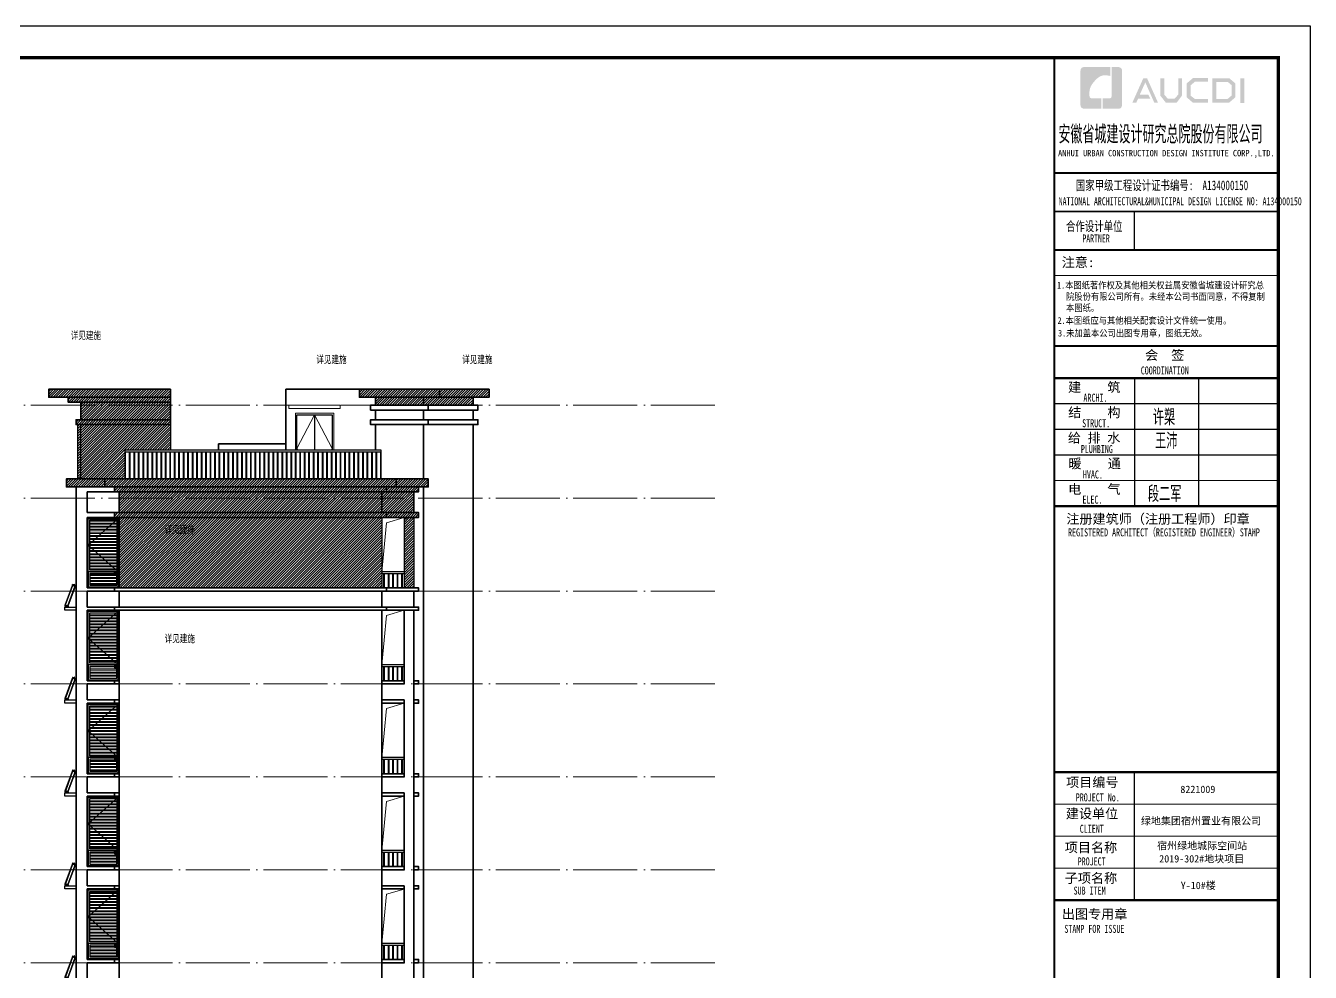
# Model space of a CAD drawing. Extents: x 27938 to 725830, y -209821 to 1628073.
# Drawn here: x 304195 to 344314, y -22568 to 6982 of the extents above; entities that cross this region are included whole.
import ezdxf
from ezdxf.xclip import XClip

# ---------------------------------------------------------------- set-up
doc = ezdxf.new("R2010")
doc.units = 0
doc.header["$LTSCALE"] = 1000
doc.header["$MEASUREMENT"] = 0
doc.header["$XCLIPFRAME"] = 0
doc.linetypes.add('DOTE', pattern=[2.42, 2, -0.2, 0.02, -0.2])
for name, color, linetype in [('3-剖面填充（细）', 250, 'Continuous'), ('PUB_TEXT', 4, 'Continuous'), ('Stair-栏杆', 142, 'Continuous'), ('图框', 140, 'Continuous'), ('图签文字', 147, 'Continuous'), ('实线层', 7, 'Continuous'), ('看线', 251, 'Continuous')]:
    doc.layers.add(name, color=color, linetype=linetype)
for name, color, linetype, lineweight in [('DOTE', 19, 'DOTE', 9), ('图签', 147, 'Continuous', 18), ('立面-中轮廓线', 213, 'Continuous', 35), ('立面-普通轮廓', 7, 'Continuous', 18), ('立面-洞口示意', 152, 'Continuous', 13), ('立面-窗', 129, 'Continuous', 30), ('立面-窗开启线', 250, 'Continuous', 13)]:
    doc.layers.add(name, color=color, linetype=linetype, lineweight=lineweight)
doc.layers.add('yichutu', color=7, linetype='Continuous', true_color=0xffffff, plot=False)
doc.styles.add('_TCH_AXIS', font='COMPLEX', dxfattribs={"bigfont": 'GBCBIG'})
doc.styles.add('HT', font='')
doc.styles.add('宋体', font='', dxfattribs={"height": 50})
doc.styles.add('建筑图签-1', font='', dxfattribs={"width": 0.7})
doc.styles.add('建筑图签-2', font='TXT.shx', dxfattribs={"width": 0.5, "bigfont": 'HZTXT.shx'})
doc.styles.get('HT').set_extended_font_data('SimHei')
doc.styles.get('宋体').set_extended_font_data('SimSun')
doc.styles.get('建筑图签-1').set_extended_font_data('SimHei')

# ---------------------------------------------------------------- blocks, each defined once
blk = doc.blocks.new('院标1')
h = blk.add_hatch(color=150)
h.dxf.hatch_style = 1
h.set_gradient(color1=(33, 113, 253), color2=(33, 113, 253), tint=1, name='INVCURVED')
edge = h.paths.add_edge_path()
edge.add_spline(control_points=[(116373, 648379), (116379, 648379), (116382, 648379), (116391, 648379), (116391, 648379), (116391, 648379), (116616, 648379), (116616, 648379), (116616, 648379), (116616, 648379), (116616, 648054), (116616, 648054), (116616, 648054), (116616, 648054), (116108, 648054), (116108, 648054), (116108, 648054), (116028, 648054), (115963, 648111), (115963, 648199), (115963, 648199), (115963, 648199), (115963, 649215), (115963, 649215), (115963, 649215), (115963, 649295), (116018, 649360), (116108, 649360), (116108, 649360), (116108, 649360), (116897, 649360), (116897, 649360), (116897, 649360), (116897, 649360), (116897, 649080), (116897, 649080), (116897, 649080), (116897, 649080), (116566, 649140), (116356, 648859), (116356, 648859), (116245, 648719), (116240, 648545), (116247, 648466), (116247, 648466), (116254, 648386), (116247, 648466), (116247, 648466), (116247, 648466), (116247, 648466), (116258, 648374), (116373, 648379)], knot_values=[0, 0, 0, 0, 0.071429, 0.071429, 0.071429, 0.107143, 0.142857, 0.142857, 0.142857, 0.178571, 0.214286, 0.214286, 0.214286, 0.25, 0.285714, 0.285714, 0.285714, 0.321429, 0.357143, 0.357143, 0.357143, 0.392857, 0.428571, 0.428571, 0.428571, 0.464286, 0.5, 0.5, 0.5, 0.535714, 0.571429, 0.571429, 0.571429, 0.607143, 0.642857, 0.642857, 0.642857, 0.678571, 0.714286, 0.714286, 0.714286, 0.75, 0.785714, 0.785714, 0.785714, 0.821429, 0.857143, 0.857143, 0.857143, 0.928571, 1, 1, 1, 1], degree=3, periodic=0)
h = blk.add_hatch(color=150)
h.dxf.hatch_style = 1
h.set_gradient(color1=(33, 113, 253), color2=(33, 113, 253), tint=1, name='INVCURVED')
edge = h.paths.add_edge_path()
edge.add_spline(control_points=[(117268, 649215), (117268, 649215), (117268, 648199), (117268, 648199), (117268, 648199), (117268, 648114), (117212, 648054), (117123, 648054), (117123, 648054), (117123, 648054), (116663, 648054), (116663, 648054), (116663, 648054), (116663, 648054), (116663, 648379), (116663, 648379), (116663, 648379), (116663, 648379), (116865, 648379), (116865, 648379), (116865, 648379), (116907, 648379), (116941, 648413), (116941, 648455), (116941, 648455), (116941, 648455), (116941, 649360), (116941, 649360), (116941, 649360), (116941, 649360), (117123, 649360), (117123, 649360), (117123, 649360), (117204, 649360), (117268, 649306), (117268, 649215)], knot_values=[0, 0, 0, 0, 0.1, 0.1, 0.1, 0.15, 0.2, 0.2, 0.2, 0.25, 0.3, 0.3, 0.3, 0.35, 0.4, 0.4, 0.4, 0.45, 0.5, 0.5, 0.5, 0.55, 0.6, 0.6, 0.6, 0.65, 0.7, 0.7, 0.7, 0.75, 0.8, 0.8, 0.8, 0.9, 1, 1, 1, 1], degree=3, periodic=0)
blk = doc.blocks.new('TK')
at = {"layer": '图框'}
h = blk.add_hatch(color=256, dxfattribs=at)
h.paths.add_polyline_path([(547288, 547072), (547414, 547072), (547414, 546302), (547288, 546302)])
h.paths.add_polyline_path([(546536, 546956), (546536, 546430), (546896, 546430), (547020, 546536), (547020, 546855), (546900, 546956)], flags=16)
h.paths.add_polyline_path([(546418, 547074), (546418, 546311), (546940, 546311), (547138, 546482), (547138, 546910), (546943, 547074)])
h.paths.add_polyline_path([(546275, 547077), (546275, 546962), (545868, 546962), (545735, 546851), (545735, 546531), (545868, 546429), (546277, 546429), (546277, 546307), (545813, 546307), (545611, 546481), (545611, 546910), (545809, 547077)])
h.paths.add_polyline_path([(544792, 547075), (544912, 547075), (544912, 546565), (545026, 546433), (545237, 546433), (545351, 546565), (545351, 547075), (545465, 547075), (545465, 546528), (545301, 546311), (544963, 546311), (544792, 546530)])
h.paths.add_polyline_path([(544260, 547074), (544377, 547074), (544719, 546310), (544603, 546310), (544322, 546944), (544147, 546556), (544418, 546556), (544479, 546440), (544098, 546440), (544039, 546308), (543916, 546308)])
for p, q in [((541480, 544114), (548480, 544114)), ((541480, 544114), (548480, 544114)), ((541480, 542914), (548480, 542914))]:
    blk.add_line(p, q, dxfattribs=at)
blk.add_lwpolyline([(465375, 548714), (549475, 548714), (549475, 489314), (465375, 489314)], close=True, dxfattribs=at)
blk.add_lwpolyline([(465375, 548714), (549475, 548714), (549475, 489314), (465375, 489314)], close=True, dxfattribs=at)
at = {"layer": '图框', "const_width": 100}
blk.add_lwpolyline([(548475, 490314), (548475, 547714), (467875, 547714), (467875, 490314)], close=True, dxfattribs=at)
at = {"layer": '图框'}
for points, const_width in [([(541480, 490314), (541480, 547714)], 70), ([(541480, 544114), (548480, 544114)], 60), ([(541480, 542914), (548480, 542914)], 60), ([(541480, 542914), (548480, 542914)], 60), ([(543980, 542914), (543980, 541714)], 35), ([(541480, 541714), (548480, 541714)], 60), ([(541480, 541714), (548480, 541714)], 60), ([(541480, 540913), (548480, 540913)], 35), ([(541488, 538714), (548488, 538714)], 60), ([(541488, 537714), (548488, 537714)], 70), ([(541488, 537714), (548488, 537714)], 70), ([(543988, 537714), (543988, 533714)], 35), ([(545988, 537714), (545988, 533714)], 35), ([(541488, 536914), (548488, 536914)], 35), ([(541488, 536114), (548488, 536114)], 35), ([(541488, 535314), (548488, 535314)], 35), ([(541488, 534514), (548488, 534514)], 35), ([(541488, 533714), (548488, 533714)], 70), ([(541480, 525414), (548480, 525414)], 70), ([(541480, 525414), (548480, 525414)], 70), ([(543980, 521414), (543980, 525414)], 35), ([(541480, 524414), (548480, 524414)], 35), ([(541480, 523414), (548480, 523414)], 35), ([(541480, 522414), (548480, 522414)], 35), ([(548480, 521414), (541480, 521414)], 70)]:
    blk.add_lwpolyline(points, dxfattribs=dict(at, const_width=const_width))
blk.add_blockref('院标1', (426331, -101935))
for s, height, style, width, p in [('ANHUI URBAN CONSTRUCTION DESIGN INSTITUTE CORP.,LTD.', 200, '建筑图签-1', 0.91, (541598, 544636)), ('NATIONAL ARCHITECTURAL&MUNICIPAL DESIGN LICENSE NO: A134000150', 250, '建筑图签-1', 0.6, (541617, 543108)), ('PARTNER', 250, '建筑图签-1', 0.6, (542355, 541947)), ('1.本图纸著作权及其他相关权益属安徽省城建设计研究总', 210, 'HT', 0.88, (541566, 540507)), ('本图纸。', 210, 'HT', 0.88, (541845, 539803)), ('院股份有限公司所有。未经本公司书面同意，不得复制', 210, 'HT', 0.88, (541845, 540153)), (' 2.本图纸应与其他相关配套设计文件统一使用。 ', 210, 'HT', 0.88, (541455, 539406)), ('3.未加盖本公司出图专用章，图纸无效。', 210, 'HT', 0.88, (541598, 539011)), ('COORDINATION', 250, '建筑图签-1', 0.7, (544180, 537827)), ('ARCHI.', 250, '建筑图签-1', 0.7, (542389, 536975)), ('STRUCT.', 250, '建筑图签-1', 0.7, (542350, 536179)), ('PLUMBING', 250, '建筑图签-1', 0.7, (542309, 535372)), ('HVAC.', 250, '建筑图签-1', 0.7, (542374, 534579)), ('ELEC.', 250, '建筑图签-1', 0.7, (542358, 533794)), ('REGISTERED ARCHITECT（REGISTERED ENGINEER）STAMP', 250, '建筑图签-1', 0.7, (541909, 532772)), ('PROJECT No.', 250, '建筑图签-1', 0.7, (542150, 524499, -1799)), ('CLIENT', 250, '建筑图签-1', 0.7, (542274, 523520)), ('PROJECT', 250, '建筑图签-1', 0.7, (542209, 522500)), ('SUB ITEM', 250, '建筑图签-1', 0.7, (542082, 521589)), ('STAMP FOR ISSUE', 250, '建筑图签-1', 0.7, (541793, 520395))]:
    blk.add_text(s, height=height, dxfattribs=dict(at, style=style, width=width)).set_placement(p)
at = {"layer": '图签', "color": 2, "style": '宋体'}
for s, height, p in [('8221009', 229.3, (545417, 524761)), ('绿地集团宿州置业有限公司', 229.34, (544185, 523776)), ('宿州绿地城际空间站', 229.3, (544690, 523001)), ('2019-302#地块项目', 229.34, (544757, 522592)), ('Y-10#楼', 229.3, (545429, 521761))]:
    blk.add_text(s, height=height, dxfattribs=at).set_placement(p)
at = {"layer": '图签文字', "color": 7, "style": '建筑图签-1'}
for s, height, width, p in [('安徽省城建设计研究总院股份有限公司', 500, 0.55, (541608, 545091)), ('国家甲级工程设计证书编号:  A134000150', 300, 0.7, (542152, 543581)), ('合作设计单位', 300, 0.7, (541845, 542304))]:
    blk.add_text(s, height=height, dxfattribs=dict(at, width=width)).set_placement(p)
for s, p in [('注意:', (541711, 541177)), ('会  签', (544315, 538281)), ('建    筑', (541910, 537280)), ('结    构', (541914, 536493)), ('给 排 水', (541905, 535699)), ('暖    通', (541923, 534896)), ('电    气', (541913, 534096)), ('注册建筑师（注册工程师）印章', (541855, 533167)), ('项目编号', (541848, 524946)), ('建设单位', (541840, 523969)), ('项目名称', (541807, 522911)), ('子项名称', (541807, 521954)), ('出图专用章', (541716, 520832))]:
    blk.add_text(s, height=300, dxfattribs=at).set_placement(p)
at = {"layer": '图签文字', "color": 1, "style": '建筑图签-2', "width": 0.7}
for s, p in [('许槊', (544555, 536242)), ('王沛', (544626, 535501)), ('段二军', (544401, 533845))]:
    blk.add_text(s, height=500, dxfattribs=at).set_placement(p)
blk = doc.blocks.new('yct-841-594-84100-59399.9999999999-100-1000.0')
at = {"layer": 'yichutu', "color": 7, "true_color": 0xffffff}
blk.add_lwpolyline([(0, 0), (0, 59400), (84100, 59400), (84100, 0)], close=True, dxfattribs=at)
blk = doc.blocks.new('A$C51FD5CF4')
at = {"layer": '立面-窗开启线', "ltscale": 0.5, "true_color": 0x88471b}
h = blk.add_hatch(dxfattribs=at)
h.set_pattern_fill('ANSI32', color=36, scale=20, angle=135)
h.set_pattern_definition([(180, (-610810.5, -11532.04), (-7e-15, -95.25), []), (180, (-610842.25, -11500.29), (-7e-15, -95.25), [])])
edge = h.paths.add_edge_path()
edge.add_line((-920, -80), (-920, -1650))
edge.add_line((-920, -1650), (-80, -1650))
edge.add_line((-80, -1650), (-80, -80))
edge.add_line((-80, -80), (-920, -80))
h = blk.add_hatch(dxfattribs=at)
h.set_pattern_fill('ANSI32', color=36, scale=20, angle=135)
h.set_pattern_definition([(180, (-610810.5, -13227.04), (-7e-15, -95.25), []), (180, (-610842.25, -13195.29), (-7e-15, -95.25), [])])
edge = h.paths.add_edge_path()
edge.add_line((-920, -1750), (-920, -2120))
edge.add_line((-920, -2120), (-80, -2120))
edge.add_line((-80, -2118), (-80, -1750))
edge.add_line((-80, -1750), (-920, -1750))
at = {"layer": '立面-普通轮廓'}
blk.add_lwpolyline([(0, -2200), (-1000, -2200), (-1000, 0), (0, 0)], close=True, dxfattribs=at)
at = {"layer": '立面-窗'}
for points in [[(-30, -1700), (-970, -1700), (-970, -30), (-30, -30)], [(-80, -1650), (-920, -1650), (-920, -80), (-80, -80)], [(-30, -1700), (-970, -1700), (-970, -2170), (-30, -2170)], [(-80, -1750), (-920, -1750), (-920, -2120), (-80, -2120)]]:
    blk.add_lwpolyline(points, close=True, dxfattribs=at)
at = {"layer": '立面-窗开启线', "ltscale": 0.5}
blk.add_lwpolyline([(-30, -30), (-970, -865), (-30, -1700)], dxfattribs=at)
blk = doc.blocks.new('A$C01192DFB')
at = {"layer": '实线层', "color": 5}
for p, q in [((-469, -397), (-244, 220)), ((-468, -397), (-243, 220)), ((-243, 220), (-468, -397)), ((-240, 219), (-465, -398)), ((-240, 219), (-464, -398)), ((-166, 192), (-391, -425)), ((-166, 192), (-390, -425)), ((-382, -428), (-157, 189)), ((-157, 189), (-381, -429)), ((-381, -429), (-156, 189)), ((-245, 221), (-235, 249)), ((-245, 221), (-235, 249)), ((-155, 188), (-245, 221)), ((-147, 211), (-237, 244)), ((-147, 212), (-236, 244)), ((-145, 216), (-235, 249)), ((-145, 217), (-235, 249)), ((-235, 249), (-235, 249)), ((-220, 221), (-219, 224)), ((-218, 219), (-220, 221)), ((-219, 214), (-214, 228)), ((-219, 224), (-216, 224)), ((-215, 219), (-218, 219)), ((-216, 224), (-214, 222)), ((-214, 222), (-215, 219)), ((-196, 238), (-203, 238)), ((-177, 228), (-203, 238)), ((-196, 238), (-189, 258)), ((-196, 238), (-181, 233)), ((-174, 252), (-189, 258)), ((-181, 233), (-174, 252)), ((-181, 233), (-177, 228)), ((-179, 200), (-174, 214)), ((-179, 206), (-178, 209)), ((-177, 204), (-179, 206)), ((-178, 209), (-176, 209)), ((-175, 204), (-177, 204)), ((-176, 209), (-174, 207)), ((-174, 207), (-175, 204)), ((-155, 188), (-145, 217)), ((-155, 188), (-145, 216)), ((-145, 216), (-145, 216)), ((-470, -396), (-480, -424)), ((-469, -397), (-480, -425)), ((-380, -429), (-470, -396)), ((-380, -429), (-468, -397)), ((-480, -424), (-480, -424)), ((-390, -457), (-480, -425)), ((-390, -457), (-480, -425)), ((-388, -453), (-478, -420)), ((-389, -453), (-478, -420)), ((-446, -408), (-451, -422)), ((-450, -413), (-451, -415)), ((-451, -415), (-449, -418)), ((-447, -412), (-450, -413)), ((-449, -418), (-447, -417)), ((-446, -414), (-447, -412)), ((-447, -417), (-446, -414)), ((-407, -429), (-408, -431)), ((-408, -431), (-406, -433)), ((-402, -424), (-407, -438)), ((-404, -428), (-407, -429)), ((-406, -433), (-403, -433)), ((-402, -430), (-404, -428)), ((-403, -433), (-402, -430)), ((-380, -429), (-390, -457)), ((-380, -429), (-390, -457)), ((-390, -457), (-390, -457))]:
    blk.add_line(p, q, dxfattribs=at)
for points in [[(-237, 244), (-237, 244), (-237, 244), (-236, 244), (-236, 244)], [(-147, 211), (-147, 212), (-147, 212), (-147, 212), (-147, 212)], [(-478, -420), (-478, -420), (-478, -420), (-478, -420), (-478, -420)], [(-388, -453), (-388, -453), (-388, -453), (-389, -453), (-389, -453)]]:
    blk.add_lwpolyline(points, dxfattribs=at)
for centre, radius in [((-217, 221), 10), ((-217, 221), 9.5), ((-177, 207), 10), ((-177, 207), 9.5), ((-448, -415), 9.5), ((-448, -415), 10), ((-405, -431), 10), ((-405, -431), 9.5)]:
    blk.add_circle(centre, radius, dxfattribs=at)
for centre, start, end in [((-235, 249), 70, 160), ((-145, 216), 340, 70), ((-480, -424), 160, 250), ((-390, -457), 250, 340)]:
    blk.add_arc(centre, 0.5, start, end, dxfattribs=at)
blk = doc.blocks.new('A$C04F86B64')
at = {"layer": '立面-普通轮廓'}
blk.add_lwpolyline([(0, 0), (-1200, 0), (-1200, 2200), (0, 2200)], close=True, dxfattribs=at)
at = {"layer": '立面-窗'}
blk.add_line((-600, 2150), (-600, 50), dxfattribs=at)
blk.add_lwpolyline([(-50, 50), (-1150, 50), (-1150, 2150), (-50, 2150)], close=True, dxfattribs=at)
at = {"layer": '立面-窗开启线', "ltscale": 0.5}
for points in [[(-600, 2150), (-1150, 1100), (-600, 50)], [(-600, 2150), (-50, 1100), (-600, 50)]]:
    blk.add_lwpolyline(points, dxfattribs=at)
blk = doc.blocks.new('GDGDGD')
at = {"color": 7}
blk.add_lwpolyline([(350024, 14640), (349874, 14640), (349874, 14540), (350024, 14540)], dxfattribs=at)
at = {"layer": 'Stair-栏杆'}
for p, q in [((358924, 14640), (358224, 14640)), ((358924, 14580), (358224, 14580))]:
    blk.add_line(p, q, dxfattribs=at)
for points in [[(358279, 14580), (358279, 14140)], [(358309, 14140), (358309, 14580)], [(358419, 14580), (358419, 14140)], [(358449, 14140), (358449, 14580)], [(358559, 14580), (358559, 14140)], [(358589, 14140), (358589, 14580)], [(358699, 14580), (358699, 14140)], [(358729, 14140), (358729, 14580)], [(358839, 14580), (358839, 14140)], [(358869, 14140), (358869, 14580)]]:
    blk.add_lwpolyline(points, dxfattribs=at)
at = {"layer": '看线', "color": 2, "ltscale": 0.5}
blk.add_lwpolyline([(348674, 16340), (348324, 16340), (348324, 16440), (348674, 16440)], dxfattribs=at)
at = {"layer": '立面-中轮廓线'}
for p, q in [((348674, 16940), (348674, 14040)), ((349024, 16940), (349024, 16440)), ((350024, 16940), (350024, 14040)), ((358224, 16940), (358224, 14040)), ((359224, 16940), (359224, 14040)), ((359524, 16940), (359524, 14040)), ((361074, 16940), (361074, 14040)), ((350024, 16440), (349024, 16440)), ((349024, 16340), (349024, 14140)), ((350024, 16340), (349024, 16340)), ((358924, 16440), (358924, 14040)), ((350024, 14140), (349024, 14140)), ((350024, 14040), (349024, 14040))]:
    blk.add_line(p, q, dxfattribs=at)
for points in [[(350024, 16440), (349874, 16440), (349874, 16340), (350024, 16340)], [(359224, 16440), (359374, 16440), (359374, 16340), (359224, 16340)], [(350024, 14140), (349874, 14140), (349874, 14040), (350024, 14040)], [(359224, 14140), (359374, 14140), (359374, 14040), (359224, 14040)]]:
    blk.add_lwpolyline(points, close=True, dxfattribs=at)
for points in [[(358924, 16440), (358224, 16440)], [(358224, 16340), (358924, 16340)], [(358924, 14140), (358224, 14140)], [(358224, 14040), (358924, 14040)]]:
    blk.add_lwpolyline(points, dxfattribs=at)
ref = blk.add_blockref('A$C01192DFB', (348804, 16897))
XClip(ref).set_block_clipping_path([(-480.0299541872, -457.2449296495), (-130.0294295369, 313.7550703502)])
ref = blk.add_blockref('A$C51FD5CF4', (350024, 16340))
XClip(ref).set_block_clipping_path([(-0.0000093556, 0.0374167055), (-999.9999999993, 0.0374167055), (-999.9999999993, -2199.9999999997), (-0.0000093557, -2199.9999999997), (0.0000000006, -1799.9999999997), (-150.0000093557, -1799.9999999997), (-150.0000093557, -1700.0000000005), (0.0000000006, -1700.0000000004)])

msp = doc.modelspace()

# ---------------------------------------------------------------- hatches: boundary and pattern name
at = {"layer": '3-剖面填充（细）'}
h = msp.add_hatch(dxfattribs=at)
h.set_pattern_fill('ANSI31', color=256, scale=35)
h.set_pattern_definition([(45, (-175350.01, -50644.084), (-39.2886205, 39.2886205), [])])
h.paths.add_polyline_path([(308716.6, -4368.1), (308716.6, -5468.1), (305766.6, -5468.1), (305766.6, -5318.1), (305916.6, -5318.1), (305916.6, -4768.1), (305516.6, -4768.1), (305516.6, -4618.1), (304916.6, -4618.1), (304916.6, -4368.1)])
h = msp.add_hatch(dxfattribs=at)
h.set_pattern_fill('ANSI31', color=256, scale=35)
h.set_pattern_definition([(45, (-142200, -50644.084), (-39.2886205, 39.2886205), [])])
h.paths.add_polyline_path([(314616.6, -4618.1), (314616.6, -4368.1), (318666.6, -4368.1), (318666.6, -4618.1), (318166.6, -4618.1), (318166.6, -4868.1), (315116.6, -4868.1), (315116.6, -4618.1), (316316.6, -4618.1)])
h = msp.add_hatch(dxfattribs=at)
h.set_pattern_fill('ANSI31', color=256, scale=35)
h.set_pattern_definition([(45, (-132250, -52044.084), (-39.2886205, 39.2886205), [])])
h.paths.add_polyline_path([(307286.6, -6268.1), (307286.6, -7168.1), (305816.6, -7168.1), (305816.6, -5468.1), (308716.6, -5468.1), (308716.6, -6268.1)])
h = msp.add_hatch(dxfattribs=at)
h.set_pattern_fill('ANSI31', color=256, scale=35)
h.set_pattern_definition([(45, (-140150, -53444.084), (-39.2886205, 39.2886205), [])])
h.paths.add_polyline_path([(316766.6, -7418.1), (316766.6, -7168.1), (305466.6, -7168.1), (305466.6, -7418.1), (306966.6, -7418.1), (306966.6, -7568.1), (307116.6, -7568.1), (307116.6, -8218.1), (306966.6, -8218.1), (306966.6, -8368.1), (316466.6, -8368.1), (316466.6, -8218.1), (316316.6, -8218.1), (316316.6, -7568.1), (316466.6, -7568.1), (316466.6, -7418.1), (316766.6, -7418.1), (316766.6, -7418.1)])
h = msp.add_hatch(dxfattribs=at)
h.set_pattern_fill('ANSI31', color=256, scale=35)
h.set_pattern_definition([(45, (-243804.92, 37013.274), (-39.2886205, 39.2886205), [])])
h.paths.add_polyline_path([(315316.6, -10568.1), (315316.6, -8368.1), (316016.6, -8368.1), (316016.6, -10568.1), (316316.6, -10568.1), (316316.6, -8368.1), (307116.6, -8368), (307116.6, -10568.1)])
h = msp.add_hatch(dxfattribs=at)
h.set_pattern_fill('ANSI31', color=256, scale=15)
h.set_pattern_definition([(45, (-243341.421, -63344.084), (-16.8379802, 16.8379802), [])])
h.paths.add_polyline_path([(307116.6, -10168.1), (306966.6, -10168.1), (306966.6, -10068.1), (307116.6, -10068.1)])
h = msp.add_hatch(dxfattribs=at)
h.set_pattern_fill('ANSI31', color=256, scale=15)
h.set_pattern_definition([(45, (-243341.421, -66244.084), (-16.8379802, 16.8379802), [])])
h.paths.add_polyline_path([(307116.6, -13068.1), (306966.6, -13068.1), (306966.6, -12968.1), (307116.6, -12968.1)])
h = msp.add_hatch(dxfattribs=at)
h.set_pattern_fill('ANSI31', color=256, scale=15)
h.set_pattern_definition([(45, (-243341.421, -69144.084), (-16.8379802, 16.8379802), [])])
h.paths.add_polyline_path([(307116.6, -15968.1), (306966.6, -15968.1), (306966.6, -15868.1), (307116.6, -15868.1)])
h = msp.add_hatch(dxfattribs=at)
h.set_pattern_fill('ANSI31', color=256, scale=15)
h.set_pattern_definition([(45, (-243341.421, -72044.084), (-16.8379802, 16.8379802), [])])
h.paths.add_polyline_path([(307116.6, -18868.1), (306966.6, -18868.1), (306966.6, -18768.1), (307116.6, -18768.1)])
h = msp.add_hatch(dxfattribs=at)
h.set_pattern_fill('ANSI31', color=256, scale=15)
h.set_pattern_definition([(45, (-243341.421, -74944.084), (-16.8379802, 16.8379802), [])])
h.paths.add_polyline_path([(307116.6, -21768.1), (306966.6, -21768.1), (306966.6, -21668.1), (307116.6, -21668.1)])

# ---------------------------------------------------------------- linework, layer by layer
at = {"color": 7}
for p, q in [((305816.6, -5468.1), (305816.6, -7168.1)), ((305916.6, -7168.1), (305916.6, -5468.1)), ((308716.6, -5468.1), (308716.6, -6268.1)), ((307116.6, -8368.1), (307116.6, -10568.1)), ((315316.6, -8368.1), (315316.6, -10568.1)), ((315316.6, -8368.1), (315316.6, -10568.1)), ((316016.6, -8368.1), (316016.6, -10568.1)), ((316316.6, -8368.1), (316316.6, -10568.1))]:
    msp.add_line(p, q, dxfattribs=at)
for points in [[(307116.6, -10068.1), (306966.6, -10068.1), (306966.6, -10168.1), (307116.6, -10168.1)], [(307116.6, -12968.1), (306966.6, -12968.1), (306966.6, -13068.1), (307116.6, -13068.1)]]:
    msp.add_lwpolyline(points, dxfattribs=at)
at = {"layer": 'DOTE', "linetype": 'DOTE'}
for p, q in [((325716.6, -4868.1), (273316.6, -4868.1)), ((325716.6, -7768.1), (273316.6, -7768.1)), ((325716.6, -10668.1), (273316.6, -10668.1)), ((325716.6, -13568.1), (273316.6, -13568.1)), ((325716.6, -16468.1), (273316.6, -16468.1)), ((325716.6, -19368.1), (273316.6, -19368.1)), ((325716.6, -22268.1), (273316.6, -22268.1))]:
    msp.add_line(p, q, dxfattribs=at)
at = {"layer": 'Stair-栏杆'}
for p, q in [((315301.6, -6268.1), (307286.6, -6268.1)), ((315301.6, -6328.1), (307286.6, -6328.1)), ((316016.6, -10068.1), (315316.6, -10068.1)), ((316016.6, -10128.1), (315316.6, -10128.1)), ((316016.6, -12968.1), (315316.6, -12968.1)), ((316016.6, -13028.1), (315316.6, -13028.1))]:
    msp.add_line(p, q, dxfattribs=at)
for points in [[(307286.6, -6268.1), (307286.6, -7168.1)], [(307316.6, -7168.1), (307316.6, -6328.1)], [(307431.6, -6328.1), (307431.6, -7168.1)], [(307461.6, -7168.1), (307461.6, -6328.1)], [(307571.6, -6328.1), (307571.6, -7168.1)], [(307601.6, -7168.1), (307601.6, -6328.1)], [(307711.6, -6328.1), (307711.6, -7168.1)], [(307741.6, -7168.1), (307741.6, -6328.1)], [(307851.6, -6328.1), (307851.6, -7168.1)], [(307881.6, -7168.1), (307881.6, -6328.1)], [(307991.6, -6328.1), (307991.6, -7168.1)], [(308021.6, -7168.1), (308021.6, -6328.1)], [(308131.6, -6328.1), (308131.6, -7168.1)], [(308161.6, -7168.1), (308161.6, -6328.1)], [(308271.6, -6328.1), (308271.6, -7168.1)], [(308301.6, -7168.1), (308301.6, -6328.1)], [(308411.6, -6328.1), (308411.6, -7168.1)], [(308441.6, -7168.1), (308441.6, -6328.1)], [(308551.6, -6328.1), (308551.6, -7168.1)], [(308581.6, -7168.1), (308581.6, -6328.1)], [(308691.6, -6328.1), (308691.6, -7168.1)], [(308721.6, -7168.1), (308721.6, -6328.1)], [(308831.6, -6328.1), (308831.6, -7168.1)], [(308861.6, -7168.1), (308861.6, -6328.1)], [(308971.6, -6328.1), (308971.6, -7168.1)], [(309001.6, -7168.1), (309001.6, -6328.1)], [(309111.6, -6328.1), (309111.6, -7168.1)], [(309141.6, -7168.1), (309141.6, -6328.1)], [(309251.6, -6328.1), (309251.6, -7168.1)], [(309281.6, -7168.1), (309281.6, -6328.1)], [(309391.6, -6328.1), (309391.6, -7168.1)], [(309421.6, -7168.1), (309421.6, -6328.1)], [(309531.6, -6328.1), (309531.6, -7168.1)], [(309561.6, -7168.1), (309561.6, -6328.1)], [(309671.6, -6328.1), (309671.6, -7168.1)], [(309701.6, -7168.1), (309701.6, -6328.1)], [(309811.6, -6328.1), (309811.6, -7168.1)], [(309841.6, -7168.1), (309841.6, -6328.1)], [(309951.6, -6328.1), (309951.6, -7168.1)], [(309981.6, -7168.1), (309981.6, -6328.1)], [(310091.6, -6328.1), (310091.6, -7168.1)], [(310121.6, -7168.1), (310121.6, -6328.1)], [(310231.6, -6328.1), (310231.6, -7168.1)], [(310261.6, -7168.1), (310261.6, -6328.1)], [(310371.6, -6328.1), (310371.6, -7168.1)], [(310401.6, -7168.1), (310401.6, -6328.1)], [(310511.6, -6328.1), (310511.6, -7168.1)], [(310541.6, -7168.1), (310541.6, -6328.1)], [(310651.6, -6328.1), (310651.6, -7168.1)], [(310681.6, -7168.1), (310681.6, -6328.1)], [(310791.6, -6328.1), (310791.6, -7168.1)], [(310821.6, -7168.1), (310821.6, -6328.1)], [(310931.6, -6328.1), (310931.6, -7168.1)], [(310961.6, -7168.1), (310961.6, -6328.1)], [(311071.6, -6328.1), (311071.6, -7168.1)], [(311101.6, -7168.1), (311101.6, -6328.1)], [(311211.6, -6328.1), (311211.6, -7168.1)], [(311241.6, -7168.1), (311241.6, -6328.1)], [(311351.6, -6328.1), (311351.6, -7168.1)], [(311381.6, -7168.1), (311381.6, -6328.1)], [(311491.6, -6328.1), (311491.6, -7168.1)], [(311521.6, -7168.1), (311521.6, -6328.1)], [(311631.6, -6328.1), (311631.6, -7168.1)], [(311661.6, -7168.1), (311661.6, -6328.1)], [(311771.6, -6328.1), (311771.6, -7168.1)], [(311801.6, -7168.1), (311801.6, -6328.1)], [(311911.6, -6328.1), (311911.6, -7168.1)], [(311941.6, -7168.1), (311941.6, -6328.1)], [(312051.6, -6328.1), (312051.6, -7168.1)], [(312081.6, -7168.1), (312081.6, -6328.1)], [(312191.6, -6328.1), (312191.6, -7168.1)], [(312221.6, -7168.1), (312221.6, -6328.1)], [(312331.6, -6328.1), (312331.6, -7168.1)], [(312361.6, -7168.1), (312361.6, -6328.1)], [(312471.6, -6328.1), (312471.6, -7168.1)], [(312501.6, -7168.1), (312501.6, -6328.1)], [(312611.6, -6328.1), (312611.6, -7168.1)], [(312641.6, -7168.1), (312641.6, -6328.1)], [(312751.6, -6328.1), (312751.6, -7168.1)], [(312781.6, -7168.1), (312781.6, -6328.1)], [(312891.6, -6328.1), (312891.6, -7168.1)], [(312921.6, -7168.1), (312921.6, -6328.1)], [(313031.6, -6328.1), (313031.6, -7168.1)], [(313061.6, -7168.1), (313061.6, -6328.1)], [(313171.6, -6328.1), (313171.6, -7168.1)], [(313201.6, -7168.1), (313201.6, -6328.1)], [(313311.6, -6328.1), (313311.6, -7168.1)], [(313341.6, -7168.1), (313341.6, -6328.1)], [(313451.6, -6328.1), (313451.6, -7168.1)], [(313481.6, -7168.1), (313481.6, -6328.1)], [(313591.6, -6328.1), (313591.6, -7168.1)], [(313621.6, -7168.1), (313621.6, -6328.1)], [(313731.6, -6328.1), (313731.6, -7168.1)], [(313761.6, -7168.1), (313761.6, -6328.1)], [(313871.6, -6328.1), (313871.6, -7168.1)], [(313901.6, -7168.1), (313901.6, -6328.1)], [(314011.6, -6328.1), (314011.6, -7168.1)], [(314041.6, -7168.1), (314041.6, -6328.1)], [(314151.6, -6328.1), (314151.6, -7168.1)], [(314181.6, -7168.1), (314181.6, -6328.1)], [(314291.6, -6328.1), (314291.6, -7168.1)], [(314321.6, -7168.1), (314321.6, -6328.1)], [(314431.6, -6328.1), (314431.6, -7168.1)], [(314461.6, -7168.1), (314461.6, -6328.1)], [(314571.6, -6328.1), (314571.6, -7168.1)], [(314601.6, -7168.1), (314601.6, -6328.1)], [(314711.6, -6328.1), (314711.6, -7168.1)], [(314741.6, -7168.1), (314741.6, -6328.1)], [(314851.6, -6328.1), (314851.6, -7168.1)], [(314881.6, -7168.1), (314881.6, -6328.1)], [(314991.6, -6328.1), (314991.6, -7168.1)], [(315021.6, -7168.1), (315021.6, -6328.1)], [(315131.6, -6328.1), (315131.6, -7168.1)], [(315161.6, -7168.1), (315161.6, -6328.1)], [(315271.6, -6328.1), (315271.6, -7168.1)], [(315301.6, -7168.1), (315301.6, -6268.1)], [(315371.6, -10128.1), (315371.6, -10568.1)], [(315401.6, -10568.1), (315401.6, -10128.1)], [(315511.6, -10128.1), (315511.6, -10568.1)], [(315541.6, -10568.1), (315541.6, -10128.1)], [(315651.6, -10128.1), (315651.6, -10568.1)], [(315681.6, -10568.1), (315681.6, -10128.1)], [(315791.6, -10128.1), (315791.6, -10568.1)], [(315821.6, -10568.1), (315821.6, -10128.1)], [(315931.6, -10128.1), (315931.6, -10568.1)], [(315961.6, -10568.1), (315961.6, -10128.1)], [(315371.6, -13028.1), (315371.6, -13468.1)], [(315401.6, -13468.1), (315401.6, -13028.1)], [(315511.6, -13028.1), (315511.6, -13468.1)], [(315541.6, -13468.1), (315541.6, -13028.1)], [(315651.6, -13028.1), (315651.6, -13468.1)], [(315681.6, -13468.1), (315681.6, -13028.1)], [(315791.6, -13028.1), (315791.6, -13468.1)], [(315821.6, -13468.1), (315821.6, -13028.1)], [(315931.6, -13028.1), (315931.6, -13468.1)], [(315961.6, -13468.1), (315961.6, -13028.1)]]:
    msp.add_lwpolyline(points, dxfattribs=at)
at = {"layer": '看线', "color": 2, "ltscale": 0.5}
msp.add_lwpolyline([(305766.6, -11268), (305416.6, -11268), (305416.6, -11168), (305766.6, -11168)], dxfattribs=at)
at = {"layer": '立面-中轮廓线', "color": 2}
for p, q in [((305516.6, -4368.1), (308716.6, -4368.1)), ((308716.6, -5468.1), (308716.6, -4368.1)), ((318166.6, -4368.1), (315116.6, -4368.1)), ((305516.6, -4618.1), (308716.6, -4618.1)), ((305516.6, -4768.1), (308716.6, -4768.1)), ((318166.6, -4618.1), (315116.6, -4618.1)), ((318166.6, -4868.1), (315116.6, -4868.1)), ((318166.6, -5018.1), (315116.6, -5018.1)), ((305766.6, -5318.1), (308716.6, -5318.1)), ((305766.6, -5468.1), (308716.6, -5468.1)), ((318166.6, -5318.1), (315116.6, -5318.1)), ((318166.6, -5468.1), (315116.6, -5468.1)), ((316616.6, -7168.1), (306966.6, -7168.1)), ((316766.6, -7418.1), (306966.6, -7418.1)), ((316316.6, -7568.1), (306966.6, -7568.1)), ((316316.6, -8218.1), (306966.6, -8218.1)), ((316316.6, -8368.1), (306966.6, -8368.1)), ((316316.6, -10568.1), (307116.6, -10568.1)), ((316316.6, -10668.1), (307116.6, -10668.1)), ((316316.6, -11168.1), (307116.6, -11168.1)), ((316316.6, -11268.1), (307116.6, -11268.1))]:
    msp.add_line(p, q, dxfattribs=at)
at = {"layer": '立面-中轮廓线'}
for p, q in [((312316.6, -4368.1), (312316.6, -6268.1)), ((314616.6, -4368.1), (312316.6, -4368.1)), ((315116.6, -5468.1), (315116.6, -6268.1)), ((316616.6, -5468.1), (316616.6, -7168.1)), ((318166.6, -7768.1), (318166.6, -5468.1)), ((312316.6, -6068.1), (310216.6, -6068.1)), ((310216.6, -6068.1), (310216.6, -6268.1)), ((305766.6, -7418.1), (305766.6, -10668.1)), ((306116.6, -7568), (306116.6, -8218.1)), ((306966.6, -7568), (306116.6, -7568)), ((316616.6, -7418.1), (316616.6, -10668.1)), ((318166.6, -7768.1), (318166.6, -10668.1)), ((306966.6, -8218.1), (306116.6, -8218.1)), ((306116.6, -8368), (306116.6, -10568.1)), ((306966.6, -8368), (306116.6, -8368)), ((305766.6, -10668.1), (305766.6, -13568.1)), ((306966.6, -10568.1), (306116.6, -10568.1)), ((306116.6, -10668.1), (306116.6, -11168)), ((306966.6, -10668.1), (306116.6, -10668.1)), ((316616.6, -10668.1), (316616.6, -13568.1)), ((318166.6, -10668.1), (318166.6, -13568.1)), ((306966.6, -11168.1), (306116.6, -11168)), ((306116.6, -11268), (306116.6, -13468.1)), ((306966.6, -11268), (306116.6, -11268)), ((307116.6, -11268), (307116.6, -13568.1)), ((315316.6, -11268.1), (315316.6, -13568.1)), ((315316.6, -11268.1), (315316.6, -13568.1)), ((316016.6, -11268.1), (316016.6, -13568.1)), ((316316.6, -11268.1), (316316.6, -13568.1)), ((307116.6, -13468.1), (306116.6, -13468.1)), ((307116.6, -13568.1), (306116.6, -13568.1))]:
    msp.add_line(p, q, dxfattribs=at)
at = {"layer": '立面-中轮廓线', "color": 2}
for points in [[(305916.6, -4368.1), (304916.6, -4368.1), (304916.6, -4618.1), (305516.6, -4618.1), (305516.6, -4768.1), (305916.6, -4768.1), (305916.6, -5318.1), (305766.6, -5318.1), (305766.6, -5468.1), (305916.6, -5468.1)], [(315116.6, -4368.1), (314616.6, -4368.1), (314616.6, -4618.1), (315116.6, -4618.1), (315116.6, -4868.1), (314966.6, -4868.1), (314966.6, -5018.1), (315116.6, -5018.1), (315116.6, -5318.1), (314966.6, -5318.1), (314966.6, -5468.1), (315116.6, -5468.1)], [(316616.6, -4368.1), (317116.6, -4368.1), (317116.6, -4618.1), (316616.6, -4618.1), (316616.6, -4868.1), (316766.6, -4868.1), (316766.6, -5018.1), (316616.6, -5018.1), (316616.6, -5318.1), (316766.6, -5318.1), (316766.6, -5468.1), (316616.6, -5468.1)], [(318166.6, -4368.1), (318666.6, -4368.1), (318666.6, -4618.1), (318166.6, -4618.1), (318166.6, -4868.1), (318316.6, -4868.1), (318316.6, -5018.1), (318166.6, -5018.1), (318166.6, -5318.1), (318316.6, -5318.1), (318316.6, -5468.1), (318166.6, -5468.1)], [(306666.6, -7168.1), (305466.6, -7168.1), (305466.6, -7418.1), (306666.6, -7418.1)], [(307116.6, -7168.1), (306666.6, -7168.1), (306666.6, -7418.1), (306966.6, -7418.1), (306966.6, -7568.1), (307116.6, -7568.1), (307116.6, -8218.1), (306966.6, -8218.1), (306966.6, -8368.1), (307116.6, -8368.1)], [(315316.6, -7168.1), (315766.6, -7168.1), (315766.6, -7418.1), (315466.6, -7418.1), (315466.6, -7568.1), (315316.6, -7568.1), (315316.6, -8218.1), (315466.6, -8218.1), (315466.6, -8368.1), (315316.6, -8368.1)], [(316316.6, -7168.1), (316766.6, -7168.1), (316766.6, -7418.1), (316466.6, -7418.1), (316466.6, -7568.1), (316316.6, -7568.1), (316316.6, -8218.1), (316466.6, -8218.1), (316466.6, -8368.1), (316316.6, -8368.1)], [(307116.6, -10568.1), (306966.6, -10568.1), (306966.6, -10668.1), (307116.6, -10668.1), (307116.6, -11168.1), (306966.6, -11168.1), (306966.6, -11268.1), (307116.6, -11268.1)], [(315316.6, -10568.1), (315466.6, -10568.1), (315466.6, -10668.1), (315316.6, -10668.1), (315316.6, -11168.1), (315466.6, -11168.1), (315466.6, -11268.1), (315316.6, -11268.1)], [(316316.6, -10568.1), (316466.6, -10568.1), (316466.6, -10668.1), (316316.6, -10668.1), (316316.6, -11168.1), (316466.6, -11168.1), (316466.6, -11268.1), (316316.6, -11268.1)]]:
    msp.add_lwpolyline(points, dxfattribs=at)
at = {"layer": '立面-中轮廓线'}
for points in [[(307116.6, -13468.1), (306966.6, -13468.1), (306966.6, -13568.1), (307116.6, -13568.1)], [(316316.6, -13468.1), (316466.6, -13468.1), (316466.6, -13568.1), (316316.6, -13568.1)]]:
    msp.add_lwpolyline(points, close=True, dxfattribs=at)
for points in [[(316016.6, -13468.1), (315316.6, -13468.1)], [(315316.6, -13568.1), (316016.6, -13568.1)]]:
    msp.add_lwpolyline(points, dxfattribs=at)
at = {"layer": '立面-普通轮廓', "color": 7}
msp.add_lwpolyline([(314016.6, -4868.1), (312416.6, -4868.1), (312416.6, -4968.1), (314016.6, -4968.1)], close=True, dxfattribs=at)
at = {"layer": '立面-洞口示意'}
for points in [[(315316.6, -10068.1), (315461.4, -8533.6), (316016.6, -8368.1)], [(315316.6, -12968.1), (315461.4, -11433.6), (316016.6, -11268.1)], [(315316.6, -15868.1), (315461.4, -14333.6), (316016.6, -14168.1)], [(315316.6, -18768.1), (315461.4, -17233.6), (316016.6, -17068.1)], [(315316.6, -21668.1), (315461.4, -20133.6), (316016.6, -19968.1)]]:
    msp.add_lwpolyline(points, dxfattribs=at)

# ---------------------------------------------------------------- block references
for name, p in [('TK', (-205160.9, -541731.9)), ('GDGDGD', (-42906.9, -30507.7)), ('GDGDGD', (-42906.9, -33407.7)), ('GDGDGD', (-42906.9, -36307.7)), ('GDGDGD', (-42906.9, -39207.7))]:
    msp.add_blockref(name, p)
ref = msp.add_blockref('A$C04F86B64', (313816.6, -7318.1))
XClip(ref).set_block_clipping_path([(-1200.0000039248, 1049.9898756045), (0, 2200.0079928278)])
ref = msp.add_blockref('A$C51FD5CF4', (307116.6, -8368.1))
XClip(ref).set_block_clipping_path([(-0.0000093556, 0.0374167055), (-999.9999999993, 0.0374167055), (-999.9999999993, -2199.9999999997), (-0.0000093557, -2199.9999999997), (0.0000000006, -1799.9999999997), (-150.0000093557, -1799.9999999997), (-150.0000093557, -1700.0000000005), (0.0000000006, -1700.0000000004)])
ref = msp.add_blockref('A$C01192DFB', (305896.6, -10710.8))
XClip(ref).set_block_clipping_path([(-480.0299541872, -457.2449296495), (-130.0294295369, 313.7550703502)])
ref = msp.add_blockref('A$C51FD5CF4', (307116.6, -11268.1))
XClip(ref).set_block_clipping_path([(-0.0000093556, 0.0374167055), (-999.9999999993, 0.0374167055), (-999.9999999993, -2199.9999999997), (-0.0000093557, -2199.9999999997), (0.0000000006, -1799.9999999997), (-150.0000093557, -1799.9999999997), (-150.0000093557, -1700.0000000005), (0.0000000006, -1700.0000000004)])
at = {"layer": 'yichutu'}
msp.add_blockref('yct-841-594-84100-59399.9999999999-100-1000.0', (260214.1, -52418.3), dxfattribs=at)

# ---------------------------------------------------------------- texts
at = {"layer": 'PUB_TEXT', "style": '_TCH_AXIS'}
for p in [(305601.7, -2824.4), (313270.4, -3578.6), (317827.1, -3578.6), (308533.9, -8891.4), (308533.9, -12291.4)]:
    msp.add_text('详见建施', height=236.31, dxfattribs=at).set_placement(p)

doc.saveas('drawing.dxf')
